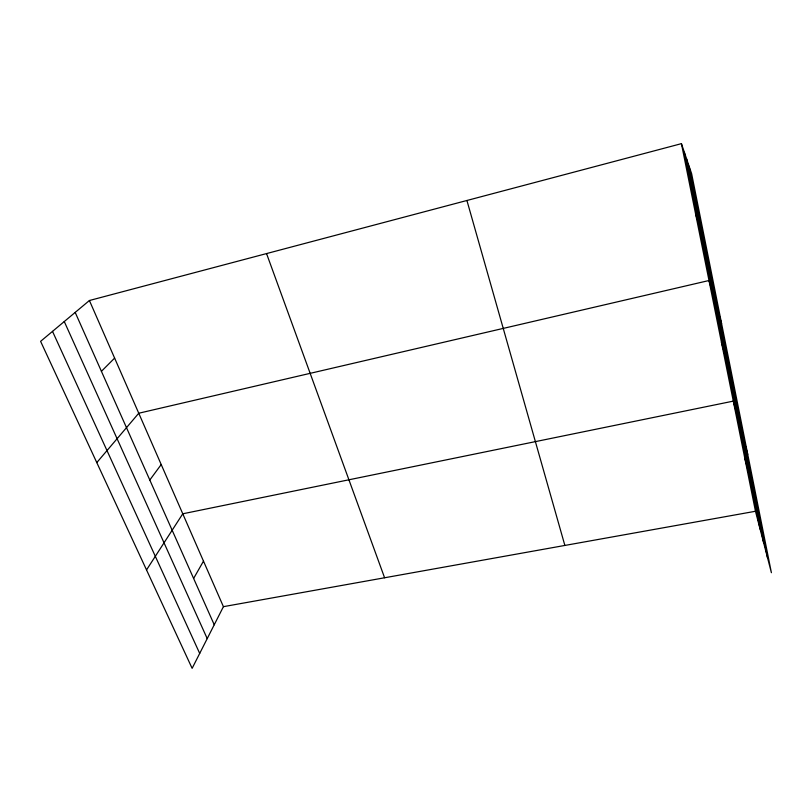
<?xml version="1.0" encoding="UTF-8"?>
<svg xmlns="http://www.w3.org/2000/svg" width="812" height="812" viewBox="0 0 812 812"><rect width="100%" height="100%" fill="white"/><g stroke="black" fill="none" stroke-linecap="round" stroke-linejoin="round"><path stroke-width="1.22" d="M89.411 300.511L223.422 606.665L192.129 668.347L40.6 341.344L89.411 300.511L681.43 143.653L691.611 173.626L771.4 572.704L755.475 511.266L681.43 143.653M193.621 578.448L203.487 561.133M146.525 569.933L182.771 513.793L733.287 401.128L747.74 454.375M149.804 480.014L161.212 464.535M96.79 462.596L138.75 413.237L708.998 280.516L721.594 323.592M101.419 371.317L114.624 358.102M223.422 606.665L755.475 511.266M52.516 331.377L199.701 653.416M64.27 321.542L207.212 638.608M75.191 312.407L214.236 624.773M266.549 253.577L384.594 577.768M695.559 213.8L698.868 224.447M466.92 200.483L564.868 545.441M721.421 342.217L725.36 356.255M744.624 457.42L749.06 474.157M689.094 166.216L767.513 557.702M686.637 158.979L763.676 542.903M684.364 152.28L760.113 529.16"/></g></svg>
